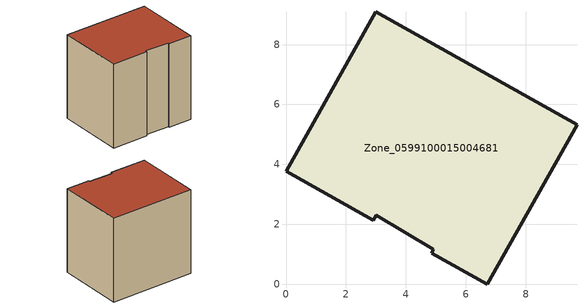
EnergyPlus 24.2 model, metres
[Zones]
Zone_0599100015004681
 floor ground (C_G): 2.99,9.1 9.71,5.32 6.72,0 4.86,1.04 4.92,1.16 3.01,2.31 2.91,2.14 0,3.78 z0.78
 wall outside (C_F): 9.71,5.32 2.99,9.1 0,3.78 2.91,2.14 3.01,2.31 4.92,1.16 4.86,1.04 6.72,0 9.71,5.32 z0.78:8.43
 roof outside (C_R): 3.01,2.31 4.92,1.16 4.86,1.04 6.72,0 9.71,5.32 2.99,9.1 0,3.78 2.91,2.14 z8.43
[BUILDING]
Pand.0599100015004681: North Axis=0; Terrain=City; Loads Convergence Tolerance Value=0.04; Temperature Convergence Tolerance Value=0.4; Solar Distribution=FullExterior; Maximum Number of Warmup Days=25; Minimum Number of Warmup Days=1
[Site:Location]
Rotterdam.The.Hague.AP_ZH_NLD Design_Conditions: Latitude=51.96; Longitude=4.45; Time Zone=1; Elevation=-4.5
[SITE:GROUNDTEMPERATURE:BUILDINGSURFACE]
18, 18, 18, 18, 18, 18, 18, 18, 18, 18, 18, 18
[MATERIAL] Thermal Absorptance=0.9; Solar Absorptance=0.7; Visible Absorptance=0.7
Name | Roughness | Thickness | Conductivity | Density | Specific Heat
G.TC.1946-1964 | MediumSmooth | 0.15 | 1 | 540 | 1210
F.TC.1946-1964 | Rough | 0.3 | 0.857143 | 1920 | 840
R.TC.1946-1964 | MediumRough | 0.2 | 0.235294 | 1500 | 1000
[CONSTRUCTION]
C_G: G.TC.1946-1964
C_F: F.TC.1946-1964
C_R: R.TC.1946-1964
[ZONE]
Zone_0599100015004681: Type=1; Multiplier=1; Ceiling Height=Autocalculate; Volume=Autocalculate; Floor Area=autocalculate; Part of Total Floor Area=Yes
[ZONEINFILTRATION:DESIGNFLOWRATE]
Infil_Zone_0599100015004681: Zone or ZoneList or Space or SpaceList=Zone_0599100015004681; Schedule=AlwaysOn; Design Flow Rate Calculation Method=Flow/Area; Flow Rate per Floor Area=0.003; Constant Term Coefficient=1; Temperature Term Coefficient=0; Velocity Term Coefficient=0; Velocity Squared Term Coefficient=0
[HVACTEMPLATE:ZONE:IDEALLOADSAIRSYSTEM]
Zone_0599100015004681: Maximum Heating Supply Air Temperature=50; Minimum Cooling Supply Air Temperature=13; Maximum Heating Supply Air Humidity Ratio=0.0156; Minimum Cooling Supply Air Humidity Ratio=0.0077; Heating Limit=NoLimit; Cooling Limit=NoLimit; Dehumidification Control Type=ConstantSensibleHeatRatio; Cooling Sensible Heat Ratio=0.7; Dehumidification Setpoint=60; Humidification Control Type=None; Humidification Setpoint=30; Outdoor Air Method=None; Outdoor Air Flow Rate per Person=0.00944; Outdoor Air Flow Rate per Zone Floor Area=0; Outdoor Air Flow Rate per Zone=0; Demand Controlled Ventilation Type=None; Outdoor Air Economizer Type=NoEconomizer; Heat Recovery Type=None; Sensible Heat Recovery Effectiveness=0.7; Latent Heat Recovery Effectiveness=0.65
[ZONECONTROL:THERMOSTAT]
ThermostatControl_Zone_0599100015004681: Zone or ZoneList=Zone_0599100015004681; Control Type Schedule=DualSetpointControlType; Control 1=Thermostat_Zone_0599100015004681; Temperature Difference Between Cutout And Setpoint=0
[THERMOSTATSETPOINT:DUALSETPOINT]
Thermostat_Zone_0599100015004681: Heating Setpoint Temperature Schedule=HeatingSetpoint_Zone_0599100015004681; Cooling Setpoint Temperature Schedule=CoolingSetpoint_Zone_0599100015004681
[SCHEDULE:COMPACT]
HeatingSetpoint_Zone_0599100015004681: Through: 12/31, For: AllDays, Until: 24:00, 21
CoolingSetpoint_Zone_0599100015004681: Through: 12/31, For: AllDays, Until: 24:00, 24
DualSetpointControlType: Through: 12/31, For: AllDays, Until: 24:00, 4
AlwaysOn: Through: 12/31, For: AllDays, Until: 24:00, 1
